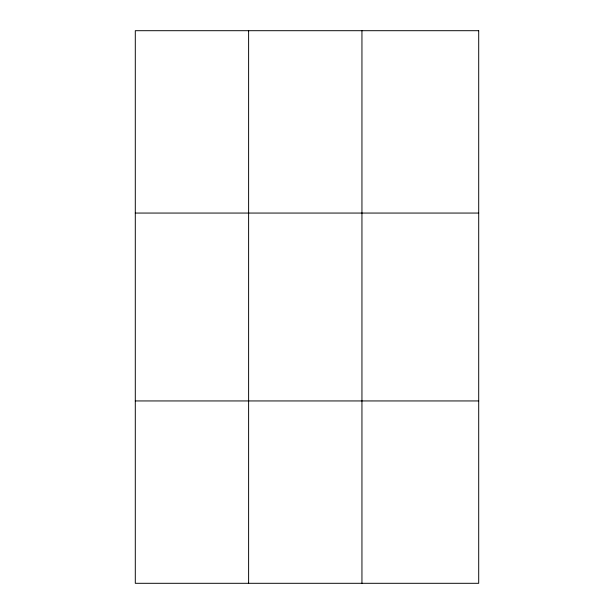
<?xml version="1.0" encoding="UTF-8"?>
<svg xmlns="http://www.w3.org/2000/svg" width="614" height="614" viewBox="0 0 614 614"><rect width="100%" height="100%" fill="white"/><g stroke="black" fill="none" stroke-linecap="round" stroke-linejoin="round"><path stroke-width="0.92" d="M248.616 583.3L248.616 30.7M361.945 583.3L361.945 30.7M135.295 213.058L478.705 213.058M135.295 400.942L478.705 400.942M478.705 30.7L135.295 30.7L135.295 583.3L478.705 583.3L478.705 30.7"/></g></svg>
